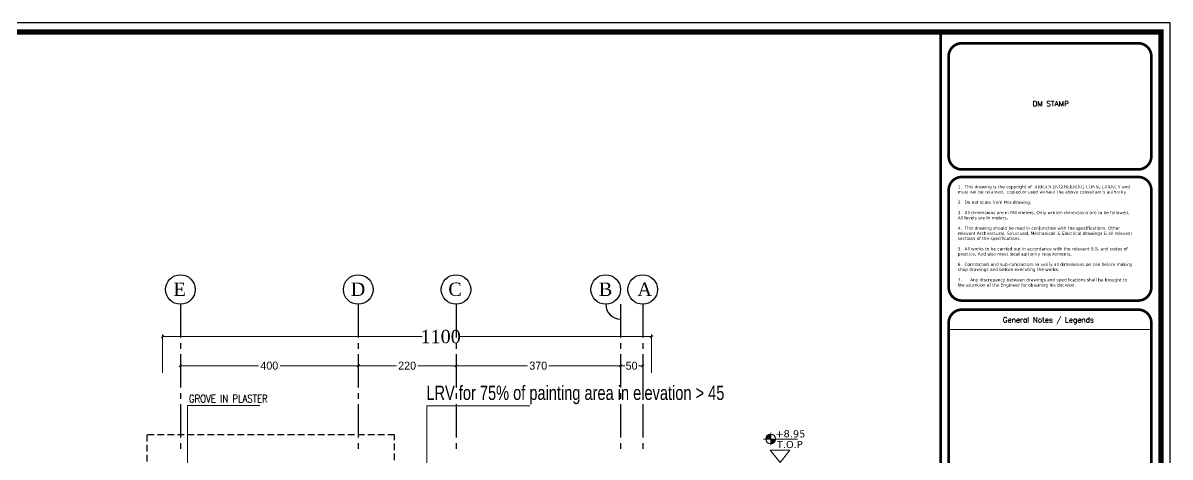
# Model space of a CAD drawing. Header units: centimetres. Extents: x 7997 to 116674, y 1017 to 13844.
# Drawn here: x 65777 to 68358, y 9795 to 10772 of the extents above; entities that cross this region are included whole.
import ezdxf
from ezdxf.enums import TextEntityAlignment as Align

# ---------------------------------------------------------------- set-up
doc = ezdxf.new("R2010")
doc.units = ezdxf.units.CM
doc.header["$LTSCALE"] = 200
doc.header["$PDMODE"] = 2
for name, pattern in [('A-106-Typical Floor Plan$0$HIDDEN', [0.375, 0.25, -0.125]), ('CENTER2', [1.125, 0.75, -0.125, 0.125, -0.125]), ('DASHED2', [0.375, 0.25, -0.125])]:
    doc.linetypes.add(name, pattern=pattern)
for name, color, linetype in [('AXIS', 9, 'CENTER2'), ('COL', 1, 'Continuous'), ('DIM', 11, 'Continuous'), ('GRID', 9, 'DASHED2')]:
    doc.layers.add(name, color=color, linetype=linetype)
for name, color, linetype, lineweight in [('HA', 251, 'Continuous', 0), ('HAT', 8, 'Continuous', 9), ('TEXT', 6, 'Continuous', 18), ('WALL', 3, 'Continuous', 25)]:
    doc.layers.add(name, color=color, linetype=linetype, lineweight=lineweight)
doc.styles.add('$0$$0$$0$sheet notes', font='verdana.ttf')
doc.styles.add('$0$$0$Roman', font='romans')
doc.styles.add('ROMANS', font='romans.shx', dxfattribs={"width": 0.8})
doc.styles.add('sheet notes', font='verdana.ttf')
doc.styles.add('STYLE1', font='times.ttf')
doc.styles.add('SWISS', font='swisscl.ttf')
doc.styles.add('T1', font='times.ttf')
doc.styles.add('T2', font='')
doc.styles.get('T2').set_extended_font_data('Elisia')
doc.dimstyles.new('NORMAL', dxfattribs={"dimtxt": 18, "dimasz": 5, "dimexe": 5, "dimexo": 5, "dimgap": 1, "dimtad": 0, "dimdec": 0, "dimdsep": 46, "dimtxsty": 'T2', "dimblk1": 'OBLIQUE', "dimblk2": 'OBLIQUE', "dimsah": 1, "dimcen": 0.09, "dimclrd": 4, "dimclre": 4, "dimclrt": 6, "dimadec": 0, "dimazin": 0, "dimtfac": 1, "dimtdec": 0, "dimtofl": 0, "dimtmove": 1, "dimatfit": 2, "dimldrblk": 'OPEN30', "dimfxl": 0, "dimtolj": 1, "dimtzin": 0, "dimlwd": 5, "dimlwe": 5, "dimarcsym": 0})

# ---------------------------------------------------------------- blocks, each defined once
blk = doc.blocks.new('_OBLIQUE')
at = {"color": 0, "linetype": 'ByBlock'}
blk.add_line((-0.5, -0.5), (0.5, 0.5), dxfattribs=at)
blk = doc.blocks.new('DOT')
at = {"color": 0, "linetype": 'ByBlock'}
blk.add_line((-0.5, 0), (-1, 0), dxfattribs=at)
at = {"color": 0, "linetype": 'ByBlock', "const_width": 0.5}
blk.add_lwpolyline([(-0.25, 0, 1), (0.25, 0, 1)], format="xyb", close=True, dxfattribs=at)
blk = doc.blocks.new('SDF')
at = {"layer": 'TEXT'}
h = blk.add_hatch(color=256, dxfattribs=at)
h.paths.add_polyline_path([(0, 0), (-11.2, 0, -0.414214), (0, 11.3)])
h.paths.add_polyline_path([(0, 0), (11.2, 0, -0.414214), (0, -11.2)])
for p, q in [((-16.1, 0), (60.5, 0)), ((0, -14.2), (0, 14.2))]:
    blk.add_line(p, q, dxfattribs=at)
blk.add_circle((0, 0), 11.2, dxfattribs=at)
blk = doc.blocks.new('*D1142')
at = {"layer": 'Defpoints', "color": 0, "transparency": 16777216}
for p in [(67121.6, 10000.8), (67121.6, 10000.8), (67171.6, 10000.8)]:
    blk.add_point(p, dxfattribs=at)
at = {"layer": 'DIM', "color": 4, "lineweight": 5, "transparency": 16777216}
for p, q in [((67121.6, 10000.8), (67131, 10000.8)), ((67171.6, 10000.8), (67162.2, 10000.8))]:
    blk.add_line(p, q, dxfattribs=at)
at = {"layer": 'DIM', "color": 4, "lineweight": 5, "transparency": 16777216, "xscale": 5, "yscale": 5, "zscale": 5, "rotation": 180}
blk.add_blockref('_OBLIQUE', (67121.6, 10000.8), dxfattribs=at)
at = {"layer": 'DIM', "color": 4, "lineweight": 5, "transparency": 16777216, "xscale": 5, "yscale": 5, "zscale": 5}
blk.add_blockref('_OBLIQUE', (67171.6, 10000.8), dxfattribs=at)
at = {"layer": 'DIM', "color": 6, "transparency": 16777216, "insert": (67146.6, 10000.8), "char_height": 18, "attachment_point": 5, "style": 'T2'}
blk.add_mtext('\\A1;50', dxfattribs=at)
blk = doc.blocks.new('_Open30')
at = {"color": 0, "linetype": 'ByBlock', "lineweight": -2}
for p, q in [((-1, 0.27), (0, 0)), ((0, 0), (-1, -0.27)), ((0, 0), (-1, 0))]:
    blk.add_line(p, q, dxfattribs=at)
blk = doc.blocks.new('*D1143')
at = {"layer": 'Defpoints', "color": 0, "transparency": 16777216}
for p in [(66751.6, 10000.8), (66751.6, 10000.8), (67121.6, 10000.8)]:
    blk.add_point(p, dxfattribs=at)
at = {"layer": 'DIM', "color": 4, "lineweight": 5, "transparency": 16777216}
for p, q in [((66751.6, 10000.8), (66912.5, 10000.8)), ((67121.6, 10000.8), (66960.7, 10000.8))]:
    blk.add_line(p, q, dxfattribs=at)
at = {"layer": 'DIM', "color": 4, "lineweight": 5, "transparency": 16777216, "xscale": 5, "yscale": 5, "zscale": 5, "rotation": 180}
blk.add_blockref('_OBLIQUE', (66751.6, 10000.8), dxfattribs=at)
at = {"layer": 'DIM', "color": 4, "lineweight": 5, "transparency": 16777216, "xscale": 5, "yscale": 5, "zscale": 5}
blk.add_blockref('_OBLIQUE', (67121.6, 10000.8), dxfattribs=at)
at = {"layer": 'DIM', "color": 6, "transparency": 16777216, "insert": (66936.6, 10000.8), "char_height": 18, "attachment_point": 5, "style": 'T2'}
blk.add_mtext('\\A1;370', dxfattribs=at)
blk = doc.blocks.new('*D1144')
at = {"layer": 'Defpoints', "color": 0, "transparency": 16777216}
for p in [(66531.6, 10000.8), (66531.6, 10000.8), (66751.6, 10000.8)]:
    blk.add_point(p, dxfattribs=at)
at = {"layer": 'DIM', "color": 4, "lineweight": 5, "transparency": 16777216}
for p, q in [((66531.6, 10000.8), (66617.5, 10000.8)), ((66751.6, 10000.8), (66665.7, 10000.8))]:
    blk.add_line(p, q, dxfattribs=at)
at = {"layer": 'DIM', "color": 4, "lineweight": 5, "transparency": 16777216, "xscale": 5, "yscale": 5, "zscale": 5, "rotation": 180}
blk.add_blockref('_OBLIQUE', (66531.6, 10000.8), dxfattribs=at)
at = {"layer": 'DIM', "color": 4, "lineweight": 5, "transparency": 16777216, "xscale": 5, "yscale": 5, "zscale": 5}
blk.add_blockref('_OBLIQUE', (66751.6, 10000.8), dxfattribs=at)
at = {"layer": 'DIM', "color": 6, "transparency": 16777216, "insert": (66641.6, 10000.8), "char_height": 18, "attachment_point": 5, "style": 'T2'}
blk.add_mtext('\\A1;220', dxfattribs=at)
blk = doc.blocks.new('*D1145')
at = {"layer": 'Defpoints', "color": 0, "transparency": 16777216}
for p in [(66131.6, 10000.8), (66131.6, 10000.8), (66531.6, 10000.8)]:
    blk.add_point(p, dxfattribs=at)
at = {"layer": 'DIM', "color": 4, "lineweight": 5, "transparency": 16777216}
for p, q in [((66131.6, 10000.8), (66307.5, 10000.8)), ((66531.6, 10000.8), (66355.7, 10000.8))]:
    blk.add_line(p, q, dxfattribs=at)
at = {"layer": 'DIM', "color": 4, "lineweight": 5, "transparency": 16777216, "xscale": 5, "yscale": 5, "zscale": 5, "rotation": 180}
blk.add_blockref('_OBLIQUE', (66131.6, 10000.8), dxfattribs=at)
at = {"layer": 'DIM', "color": 4, "lineweight": 5, "transparency": 16777216, "xscale": 5, "yscale": 5, "zscale": 5}
blk.add_blockref('_OBLIQUE', (66531.6, 10000.8), dxfattribs=at)
at = {"layer": 'DIM', "color": 6, "transparency": 16777216, "insert": (66331.6, 10000.8), "char_height": 18, "attachment_point": 5, "style": 'T2'}
blk.add_mtext('\\A1;400', dxfattribs=at)
blk = doc.blocks.new('*D1146')
at = {"layer": 'Defpoints', "color": 0, "transparency": 16777216}
for p in [(66091.6, 10066.2), (66091.6, 9979.4), (67191.6, 9979.4)]:
    blk.add_point(p, dxfattribs=at)
at = {"layer": 'DIM', "color": 4, "lineweight": 5, "transparency": 16777216}
for p, q in [((66091.6, 9984.4), (66091.6, 10071.2)), ((66091.6, 10066.2), (66675.1, 10066.2)), ((67191.6, 10066.2), (66759, 10066.2)), ((67191.6, 9984.4), (67191.6, 10071.2))]:
    blk.add_line(p, q, dxfattribs=at)
at = {"layer": 'DIM', "color": 4, "lineweight": 5, "transparency": 16777216, "xscale": 5, "yscale": 5, "zscale": 5, "rotation": 180}
blk.add_blockref('_OBLIQUE', (66091.6, 10066.2), dxfattribs=at)
at = {"layer": 'DIM', "color": 4, "lineweight": 5, "transparency": 16777216, "xscale": 5, "yscale": 5, "zscale": 5}
blk.add_blockref('_OBLIQUE', (67191.6, 10066.2), dxfattribs=at)
at = {"layer": 'DIM', "color": 6, "transparency": 16777216, "insert": (66717, 10066.2), "char_height": 30, "attachment_point": 5, "style": 'T1'}
blk.add_mtext('\\A1;1100', dxfattribs=at)
blk = doc.blocks.new('08-TITLE SHEET-selattin', base_point=(45714.8, -203081.4))
at = {"color": 0}
blk.add_lwpolyline([(51244.8, -203081.4), (45714.8, -203081.4), (45714.8, -206921.4), (51244.8, -206921.4)], close=True, dxfattribs=at)
at = {"color": 0, "linetype": 'ByBlock', "const_width": 17}
blk.add_lwpolyline([(45744.3, -206891.9), (51215.3, -206891.9), (51215.3, -203110.8), (45744.3, -203110.8)], close=True, dxfattribs=at)
at = {"color": 0, "linetype": 'ByBlock'}
for points, const_width in [([(50507.6, -203110.8), (50507.6, -206891.9)], 8.52), ([(50533.3, -204066.9), (51184.7, -204066.9)], 4.26)]:
    blk.add_lwpolyline(points, dxfattribs=dict(at, const_width=const_width))
at = {"color": 0, "linetype": 'ByBlock', "const_width": 8.52}
for points in [[(50575.9, -203552.4), (51142.1, -203552.4, 0.414214), (51184.7, -203509.8), (51184.7, -203189.1, 0.414214), (51142.1, -203146.5), (50575.9, -203146.5, 0.414214), (50533.3, -203189.1), (50533.3, -203509.8, 0.414214)], [(50575.9, -203973.9), (51142.1, -203973.9, 0.414214), (51184.7, -203931.3), (51184.7, -203619.1, 0.414214), (51142.1, -203576.5), (50575.9, -203576.5, 0.414214), (50533.3, -203619.1), (50533.3, -203931.3, 0.414214)], [(50575.9, -205460.8), (51142.1, -205460.8, 0.414214), (51184.7, -205418.3), (51184.7, -204045.6, 0.414214), (51142.1, -204003), (50575.9, -204003, 0.414214), (50533.3, -204045.6), (50533.3, -205418.3, 0.414214)]]:
    blk.add_lwpolyline(points, format="xyb", close=True, dxfattribs=at)
at = {"layer": 'HA', "ltscale": 1.2}
blk.add_lwpolyline([(45714.8, -203081.4), (51244.8, -203081.4), (51244.8, -206921.4), (45714.8, -206921.4)], close=True, dxfattribs=at)
at = {"color": 0, "style": '$0$$0$Roman'}
for s, height, p in [('DM STAMP', 17.04, (50861.2, -203340.9)), ('General Notes / Legends', 17.037, (50853.6, -204035.8))]:
    blk.add_text(s, height=height, dxfattribs=at).set_placement(p, align=Align.MIDDLE_CENTER)
at = {"color": 0, "insert": (50562.6, -203603.1), "char_height": 9.9665, "width": 558.315, "attachment_point": 1, "style": '$0$$0$$0$sheet notes'}
blk.add_mtext("1.  This drawing is the copyright of {\\fTimes New Roman|b0|i0|c238|p26; \\fTimes New Roman|b0|i0|c0|p26;ARKAN ENGINEERING CONSULTANCY }and must not be retained,  copied or used without the above consultant's authority.\\P\\P2.  Do not scale from this drawing.\\P\\P3.  All dimensions are in Millimeters, Only written dimensions are to be followed, All levels are in meters.\\P\\P4.  This drawing should be read in conjunction with the specifications. Other relevant Architectural, Structural, Mechanical  & Electrical drawings & all relevant sections of the specifications.\\P\\P5.  All works to be carried out in accordance with the relevant B.S. and codes of practice, And also meet local authority requirements.\\P\\P6.  Contractors and sub-contractors to verify all dimensions on site before making shop drawings and before executing the works.\\P\\P7.^IAny discrepancy between drawings and specifications shall be brought to the attention of the Engineer for obtaining his decision.", dxfattribs=at)

msp = doc.modelspace()

# ---------------------------------------------------------------- linework, layer by layer
at = {"linetype": 'Continuous'}
msp.add_lwpolyline([(64486.8108, 8084.0841), (68357.8108, 8084.0841), (68357.8108, 10772.0841), (64486.8108, 10772.0841)], close=True, dxfattribs=at)
at = {"layer": 'AXIS', "ltscale": 0.5}
for p, q in [((66131.6049, 10139.0234), (66131.6049, 9804.822)), ((66531.6049, 10139.0234), (66531.6049, 9804.822)), ((66751.6049, 10139.0234), (66751.6049, 9804.822)), ((67121.6049, 10139.0234), (67121.6049, 9804.822)), ((67171.6049, 10139.0234), (67171.6049, 9804.822))]:
    msp.add_line(p, q, dxfattribs=at)
at = {"layer": 'GRID', "linetype": 'Continuous', "ltscale": 150}
for centre in [(66131.6049, 10172.2628), (66531.6049, 10172.2628), (66751.6049, 10172.2628), (67088.3655, 10172.2628), (67171.6049, 10172.2628)]:
    msp.add_circle(centre, 33.2394, dxfattribs=at)
msp.add_arc((67121.6049, 10139.0234), 33.2394, 180, 270, dxfattribs=at)
at = {"layer": 'HAT'}
msp.add_lwpolyline([(67458.1655, 9810.3628), (67502.7764, 9810.3628), (67480.4709, 9783.0491)], close=True, dxfattribs=at)
at = {"layer": 'WALL', "color": 8, "linetype": 'A-106-Typical Floor Plan$0$HIDDEN', "ltscale": 0.3}
msp.add_lwpolyline([(66612.873, 9845.3789), (66056.2443, 9845.3789), (66056.2443, 8843.263), (66612.873, 8843.263)], close=True, dxfattribs=at)

# ---------------------------------------------------------------- block references
at = {"layer": 'DIM', "color": 0, "linetype": 'Continuous', "xscale": 0.7000000000000026, "yscale": 0.7000000000000026, "zscale": 0.7000000000000026}
msp.add_blockref('08-TITLE SHEET-selattin', (64486.8108, 10772.0841), dxfattribs=at)
at = {"layer": 'DIM'}
msp.add_blockref('SDF', (67459.4864, 9835.8272), dxfattribs=at)

# ---------------------------------------------------------------- texts
at = {"layer": 'DIM', "color": 7, "linetype": 'ByBlock', "style": 'STYLE1'}
for s, p in [('E', (66116.0693, 10157.7653)), ('D', (66514.6944, 10157.7653)), ('C', (66734.2158, 10157.7653)), ('B', (67072.8006, 10157.7653)), ('A', (67159.6992, 10157.7653))]:
    msp.add_text(s, height=30, dxfattribs=at).set_placement(p)
at = {"layer": 'TEXT', "style": 'ROMANS', "width": 0.8}
msp.add_text('GROVE IN PLASTER', height=17.5, dxfattribs=at).set_placement((66150.8226, 9917.8675))
at = {"layer": 'TEXT', "linetype": 'Continuous', "style": 'SWISS'}
msp.add_text('LRV for 75%%% of painting area in elevation > 45', height=32, dxfattribs=at).set_placement((66684.9884, 9923.707))
at = {"layer": 'TEXT', "style": 'sheet notes'}
for s, p in [('+8.95', (67469.9838, 9839.4621)), ('T.O.P', (67473.3342, 9815.4501))]:
    msp.add_text(s, height=16.03652, dxfattribs=at).set_placement(p)

# ---------------------------------------------------------------- dimensions: what is measured, and where the dimension line sits
at = {"layer": 'DIM'}
dim = msp.add_linear_dim(base=(66091.6049, 10066.2293), p1=(67191.6049, 9979.3597), p2=(66091.6049, 9979.3597), angle=180, dimstyle='NORMAL', override={"dimtxt": 30, "dimtxsty": 'T1'}, dxfattribs=at)
dim.commit()
dim.dimension.update_dxf_attribs({"geometry": '*D1146', "text_midpoint": (66717.0408, 10066.2293), "dimtype": 160})
for base, p1, p2, picture, middle in [((66131.6049, 10000.8059), (66531.6049, 10000.8059), (66131.6049, 10000.8059), '*D1145', (66331.6049, 10000.8059)), ((66531.6049, 10000.8059), (66751.6049, 10000.8059), (66531.6049, 10000.8059), '*D1144', (66641.6049, 10000.8059)), ((66751.6049, 10000.8059), (67121.6049, 10000.8059), (66751.6049, 10000.8059), '*D1143', (66936.6049, 10000.8059)), ((67121.6049, 10000.8059), (67171.6049, 10000.8059), (67121.6049, 10000.8059), '*D1142', (67146.6049, 10000.8059))]:
    dim = msp.add_linear_dim(base=base, p1=p1, p2=p2, angle=180, dimstyle='NORMAL', dxfattribs=at)
    dim.commit()
    dim.dimension.update_dxf_attribs({"geometry": picture, "text_midpoint": middle})

# ---------------------------------------------------------------- leaders
at = {"layer": 'COL', "ltscale": 1.5}
for points, override in [([(66147.3063, 9542.7444), (66147.3063, 9911.5458), (66310.4853, 9911.5458)], {"dimasz": 10, "dimldrblk": 'DOT'}), ([(66147.3063, 9188.0491), (66147.3063, 9911.5458), (66310.4853, 9911.5458)], {"dimasz": 10, "dimldrblk": 'DOT'}), ([(66147.3063, 8983.0491), (66147.3063, 9911.5458), (66310.4853, 9911.5458)], {"dimasz": 10, "dimldrblk": 'DOT'}), ([(66147.3063, 9403.0491), (66147.3063, 9911.5458), (66310.4853, 9911.5458)], {"dimasz": 10, "dimldrblk": 'DOT'}), ([(66685.7996, 9692.4696), (66685.7996, 9910.2756), (66917.5511, 9910.2756)], {"dimasz": 10, "dimgap": 1, "dimtad": 0, "dimldrblk": 'DOT'})]:
    msp.add_leader(points, dimstyle='NORMAL', override=override, dxfattribs=at)

doc.saveas('drawing.dxf')
